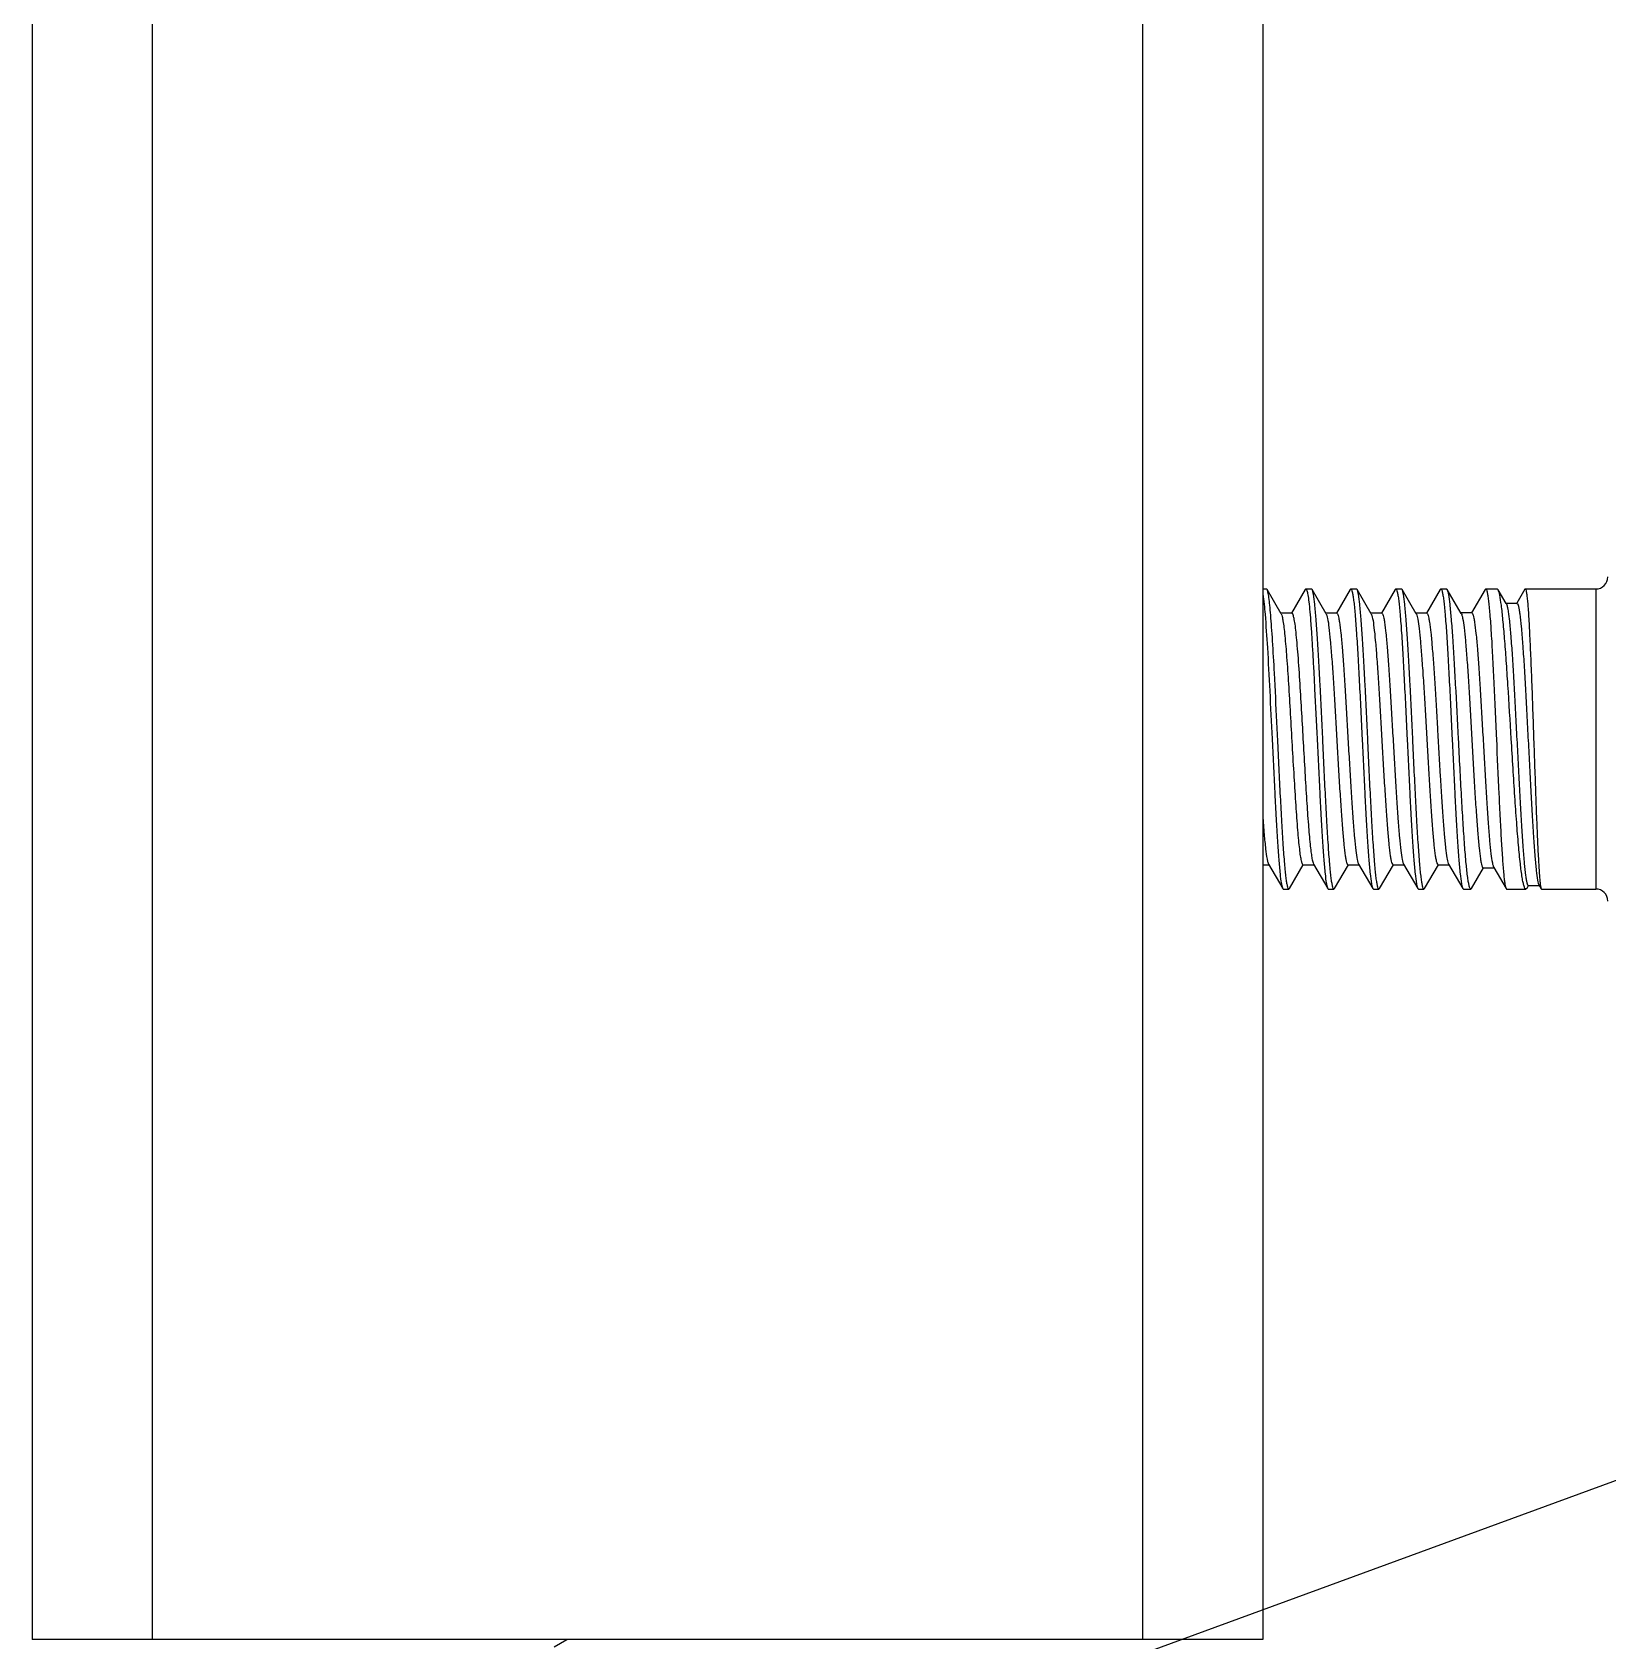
# Model space of a CAD drawing. Extents: x -409572 to -157272, y 600795 to 878326.
# Drawn here: x -388353.6 to -387962.9, y 819863.9 to 820262.7 of the extents above; entities that cross this region are included whole.
import ezdxf

# ---------------------------------------------------------------- set-up
doc = ezdxf.new("R2010")
doc.units = 0
doc.header["$LTSCALE"] = 1000
doc.header["$MEASUREMENT"] = 0
doc.layers.get('0').update_dxf_attribs({"linetype": 'CONTINUOUS'})

msp = doc.modelspace()

# ---------------------------------------------------------------- linework, layer by layer
at = {"linetype": 'CONTINUOUS'}
for p, q in [((-388353.63, 822342.42), (-388353.63, 819864.21)), ((-388323.86, 822342.42), (-388323.86, 819864.21)), ((-388078.29, 822342.42), (-388078.29, 819864.21)), ((-388048.53, 822342.42), (-388048.53, 819864.21)), ((-388048.53, 820124.66), (-388047.6, 820124.66)), ((-388043.94, 820118.48), (-388047.45, 820124.53)), ((-388037.98, 820124.53), (-388041.41, 820118.63)), ((-388037.98, 820124.53), (-388037.83, 820124.66)), ((-388037.83, 820124.66), (-388036.43, 820124.66)), ((-388036.29, 820124.53), (-388036.43, 820124.66)), ((-388032.78, 820118.48), (-388036.29, 820124.53)), ((-388026.82, 820124.53), (-388030.25, 820118.63)), ((-388026.82, 820124.53), (-388026.67, 820124.66)), ((-388026.67, 820124.66), (-388025.27, 820124.66)), ((-388025.12, 820124.53), (-388025.27, 820124.66)), ((-388021.62, 820118.48), (-388025.12, 820124.53)), ((-388015.65, 820124.53), (-388019.09, 820118.63)), ((-388015.65, 820124.53), (-388015.51, 820124.66)), ((-388015.51, 820124.66), (-388014.11, 820124.66)), ((-388013.96, 820124.53), (-388014.11, 820124.66)), ((-388010.45, 820118.48), (-388013.96, 820124.53)), ((-388004.49, 820124.53), (-388007.93, 820118.63)), ((-388004.49, 820124.53), (-388004.34, 820124.66)), ((-388004.34, 820124.66), (-388002.91, 820124.66)), ((-388002.76, 820124.52), (-388002.91, 820124.66)), ((-387999.29, 820118.54), (-388002.76, 820124.52)), ((-387993.35, 820124.54), (-387996.76, 820118.69)), ((-387993.35, 820124.54), (-387993.22, 820124.66)), ((-387993.22, 820124.66), (-387990.38, 820124.66)), ((-387990.16, 820124.47), (-387990.38, 820124.66)), ((-387988.19, 820121.08), (-387990.16, 820124.47)), ((-387983.52, 820124.58), (-387985.54, 820121.11)), ((-387983.52, 820124.58), (-387983.43, 820124.66)), ((-387983.43, 820124.66), (-387965.93, 820124.66)), ((-387965.93, 820124.66), (-387965.93, 820050.24)), ((-388041.33, 820118.63), (-388044.03, 820118.63)), ((-388030.16, 820118.63), (-388032.87, 820118.63)), ((-388019, 820118.63), (-388021.7, 820118.63)), ((-388007.84, 820118.63), (-388010.54, 820118.63)), ((-388010.45, 820118.48), (-388010.42, 820118.41)), ((-387996.67, 820118.69), (-387999.37, 820118.69)), ((-387985.48, 820121.08), (-387988.19, 820121.08)), ((-387988.11, 820120.94), (-387988.19, 820121.08)), ((-387985.54, 820121.11), (-387985.56, 820121.08)), ((-388048.53, 820056.27), (-388046.99, 820056.27)), ((-388047.08, 820056.42), (-388043.56, 820050.37)), ((-388041.87, 820050.37), (-388038.45, 820056.27)), ((-388038.53, 820056.27), (-388035.83, 820056.27)), ((-388035.92, 820056.42), (-388032.4, 820050.37)), ((-388030.71, 820050.37), (-388027.29, 820056.27)), ((-388027.37, 820056.27), (-388024.67, 820056.27)), ((-388024.76, 820056.42), (-388021.23, 820050.37)), ((-388019.54, 820050.37), (-388016.12, 820056.27)), ((-388016.21, 820056.27), (-388013.51, 820056.27)), ((-388013.59, 820056.42), (-388010.07, 820050.37)), ((-388008.38, 820050.37), (-388004.96, 820056.27)), ((-388005.05, 820056.27), (-388002.34, 820056.27)), ((-388002.51, 820056.59), (-388002.43, 820056.42)), ((-388002.43, 820056.42), (-387998.91, 820050.37)), ((-387996.72, 820050.4), (-387993.78, 820055.47)), ((-387993.86, 820055.47), (-387991.16, 820055.47)), ((-387991.24, 820055.62), (-387988.18, 820050.34)), ((-388043.56, 820050.37), (-388043.41, 820050.24)), ((-388043.41, 820050.24), (-388042.01, 820050.24)), ((-388041.87, 820050.37), (-388042.01, 820050.24)), ((-388032.4, 820050.37), (-388032.25, 820050.24)), ((-388032.25, 820050.24), (-388030.85, 820050.24)), ((-388030.71, 820050.37), (-388030.85, 820050.24)), ((-388021.23, 820050.37), (-388021.09, 820050.24)), ((-388021.09, 820050.24), (-388019.69, 820050.24)), ((-388019.54, 820050.37), (-388019.69, 820050.24)), ((-388010.07, 820050.37), (-388009.93, 820050.24)), ((-388009.93, 820050.24), (-388008.53, 820050.24)), ((-388008.38, 820050.37), (-388008.53, 820050.24)), ((-387998.91, 820050.37), (-387998.76, 820050.24)), ((-387998.76, 820050.24), (-387996.9, 820050.24)), ((-387996.72, 820050.4), (-387996.9, 820050.24)), ((-387988.18, 820050.34), (-387988.06, 820050.24)), ((-387988.06, 820050.24), (-387983.25, 820050.24)), ((-387982.99, 820050.47), (-387983.25, 820050.24)), ((-387982.99, 820050.47), (-387982.62, 820051.11)), ((-387982.67, 820051.14), (-387979.96, 820051.14)), ((-387980.03, 820051.27), (-387979.47, 820050.3)), ((-387979.47, 820050.3), (-387979.4, 820050.24)), ((-387979.4, 820050.24), (-387965.93, 820050.24)), ((-388048.53, 819864.21), (-388353.63, 819864.21)), ((-388224.18, 819862.38), (-388221.02, 819864.21))]:
    msp.add_line(p, q, dxfattribs=at)
msp.add_lwpolyline([(-388132.92, 819840.63), (-387551.51, 820053.61)])
for centre, start, end in [((-387965.93, 820127.63), 270, 0), ((-387965.93, 820047.27), 0, 90)]:
    msp.add_arc(centre, 2.98, start, end, dxfattribs=at)
for points, knots in [([(-388048.53, 820123.38), (-388048.22, 820121.72), (-388047.84, 820117.28), (-388047.29, 820109.29), (-388046.76, 820098.98), (-388046.39, 820091.43), (-388046.2, 820087.45)], [0, 0, 0, 0, 0.140047, 0.370694, 0.667791, 1, 1, 1, 1]), ([(-388047.45, 820124.53), (-388047.46, 820124.55), (-388047.49, 820124.6), (-388047.55, 820124.66), (-388047.6, 820124.66)], [0, 0, 0, 0, 0.33644, 1, 1, 1, 1]), ([(-388045.61, 820103.79), (-388045.75, 820106.46), (-388045.97, 820110.26), (-388046.29, 820115.06), (-388046.51, 820118), (-388046.73, 820120.44), (-388046.95, 820122.33), (-388047.17, 820123.63), (-388047.33, 820124.32), (-388047.45, 820124.53)], [0, 0, 0, 0, 0.384278, 0.548795, 0.691198, 0.809122, 0.900672, 0.964483, 1, 1, 1, 1]), ([(-388037.83, 820124.66), (-388037.78, 820124.66), (-388037.66, 820124.53), (-388037.49, 820124.05), (-388037.28, 820122.99), (-388037.05, 820121.23), (-388036.81, 820118.81), (-388036.57, 820115.78), (-388036.33, 820112.2), (-388036.09, 820108.14), (-388035.93, 820105.28), (-388035.85, 820103.79)], [0, 0, 0, 0, 0.007293, 0.021459, 0.073997, 0.159035, 0.275243, 0.420481, 0.591942, 0.786408, 1, 1, 1, 1]), ([(-388033.64, 820087.45), (-388033.86, 820091.96), (-388034.17, 820098.53), (-388034.62, 820106.93), (-388034.94, 820112.36), (-388035.25, 820116.94), (-388035.57, 820120.5), (-388035.84, 820122.78), (-388036.09, 820123.99), (-388036.21, 820124.39), (-388036.29, 820124.53)], [0, 0, 0, 0, 0.363934, 0.530187, 0.678191, 0.802879, 0.899992, 0.966292, 0.987243, 1, 1, 1, 1]), ([(-388026.67, 820124.66), (-388026.59, 820124.66), (-388026.42, 820124.36), (-388026.29, 820123.85), (-388026.12, 820122.94), (-388025.95, 820121.72), (-388025.78, 820120.16), (-388025.54, 820117.47), (-388025.24, 820113.42), (-388024.9, 820107.86), (-388024.56, 820101.51), (-388024.22, 820094.62), (-388023.99, 820089.87), (-388023.88, 820087.45)], [0, 0, 0, 0, 0.006687, 0.021748, 0.045922, 0.079138, 0.121135, 0.17154, 0.295605, 0.446631, 0.618866, 0.805704, 1, 1, 1, 1]), ([(-388022.48, 820087.45), (-388022.7, 820091.96), (-388023.01, 820098.53), (-388023.45, 820106.93), (-388023.78, 820112.36), (-388024.09, 820116.94), (-388024.41, 820120.5), (-388024.68, 820122.78), (-388024.93, 820123.99), (-388025.05, 820124.39), (-388025.12, 820124.53)], [0, 0, 0, 0, 0.363936, 0.530191, 0.678194, 0.802878, 0.899991, 0.966291, 0.987243, 1, 1, 1, 1]), ([(-388015.51, 820124.66), (-388015.42, 820124.66), (-388015.26, 820124.36), (-388015.13, 820123.85), (-388014.95, 820122.94), (-388014.79, 820121.72), (-388014.62, 820120.16), (-388014.37, 820117.47), (-388014.08, 820113.42), (-388013.74, 820107.86), (-388013.4, 820101.51), (-388013.06, 820094.62), (-388012.83, 820089.87), (-388012.72, 820087.45)], [0, 0, 0, 0, 0.006686, 0.021748, 0.045922, 0.079137, 0.121134, 0.171539, 0.2956, 0.446625, 0.618862, 0.805702, 1, 1, 1, 1]), ([(-388011.32, 820087.45), (-388011.53, 820091.96), (-388011.85, 820098.53), (-388012.29, 820106.93), (-388012.61, 820112.36), (-388012.93, 820116.94), (-388013.25, 820120.5), (-388013.51, 820122.78), (-388013.76, 820123.99), (-388013.88, 820124.39), (-388013.96, 820124.53)], [0, 0, 0, 0, 0.363938, 0.530193, 0.678196, 0.802878, 0.89999, 0.96629, 0.987243, 1, 1, 1, 1]), ([(-388004.34, 820124.66), (-388004.26, 820124.66), (-388004.1, 820124.36), (-388003.97, 820123.85), (-388003.79, 820122.94), (-388003.63, 820121.72), (-388003.46, 820120.16), (-388003.21, 820117.47), (-388002.92, 820113.42), (-388002.58, 820107.86), (-388002.24, 820101.51), (-388001.9, 820094.62), (-388001.67, 820089.87), (-388001.55, 820087.45)], [0, 0, 0, 0, 0.006686, 0.021748, 0.045923, 0.079138, 0.121135, 0.171539, 0.295599, 0.446623, 0.618861, 0.805701, 1, 1, 1, 1]), ([(-387999.97, 820087.45), (-388000.2, 820091.95), (-388000.54, 820098.51), (-388001.01, 820106.9), (-388001.35, 820112.33), (-388001.68, 820116.9), (-388002.02, 820120.47), (-388002.29, 820122.75), (-388002.55, 820123.97), (-388002.68, 820124.38), (-388002.76, 820124.52)], [0, 0, 0, 0, 0.36329, 0.529314, 0.6772, 0.8019, 0.899174, 0.965796, 0.986969, 1, 1, 1, 1]), ([(-387993.22, 820124.66), (-387993.13, 820124.66), (-387992.98, 820124.35), (-387992.85, 820123.85), (-387992.68, 820122.94), (-387992.53, 820121.72), (-387992.36, 820120.16), (-387992.13, 820117.47), (-387991.85, 820113.42), (-387991.53, 820107.86), (-387991.21, 820101.51), (-387990.89, 820094.62), (-387990.68, 820089.87), (-387990.58, 820087.45)], [0, 0, 0, 0, 0.006577, 0.021598, 0.045743, 0.078947, 0.120936, 0.171341, 0.295421, 0.446481, 0.618759, 0.805647, 1, 1, 1, 1]), ([(-387986.9, 820087.45), (-387987.17, 820091.91), (-387987.56, 820098.4), (-387988.11, 820106.72), (-387988.51, 820112.12), (-387988.9, 820116.7), (-387989.29, 820120.29), (-387989.62, 820122.61), (-387989.92, 820123.88), (-387990.07, 820124.31), (-387990.16, 820124.47)], [0, 0, 0, 0, 0.359931, 0.524763, 0.672002, 0.796741, 0.894844, 0.963163, 0.985535, 1, 1, 1, 1]), ([(-387983.43, 820124.66), (-387983.36, 820124.66), (-387983.24, 820124.33), (-387983.14, 820123.86), (-387983.01, 820122.93), (-387982.88, 820121.72), (-387982.75, 820120.16), (-387982.56, 820117.47), (-387982.34, 820113.42), (-387982.09, 820107.86), (-387981.83, 820101.51), (-387981.58, 820094.62), (-387981.42, 820089.87), (-387981.34, 820087.45)], [0, 0, 0, 0, 0.006021, 0.020821, 0.044863, 0.078011, 0.119986, 0.170402, 0.294571, 0.445788, 0.618273, 0.805395, 1, 1, 1, 1]), ([(-388043.94, 820118.48), (-388043.83, 820118.28), (-388043.67, 820117.68), (-388043.45, 820116.56), (-388043.24, 820114.96), (-388042.92, 820111.98), (-388042.54, 820107.32), (-388042.27, 820103.35), (-388042.13, 820101.14)], [0, 0, 0, 0, 0.038835, 0.104857, 0.1976, 0.315752, 0.620526, 1, 1, 1, 1]), ([(-388041.33, 820118.63), (-388041.19, 820118.63), (-388040.98, 820118.09), (-388040.79, 820117.28), (-388040.54, 820115.74), (-388040.31, 820113.74), (-388040.07, 820111.19), (-388039.72, 820106.94), (-388039.49, 820103.54), (-388039.34, 820101.14)], [0, 0, 0, 0, 0.022134, 0.075093, 0.160257, 0.276417, 0.421479, 0.592671, 1, 1, 1, 1]), ([(-388032.78, 820118.48), (-388032.7, 820118.35), (-388032.58, 820117.96), (-388032.32, 820116.85), (-388032.05, 820114.8), (-388031.73, 820111.62), (-388031.4, 820107.57), (-388031.07, 820102.8), (-388030.74, 820097.47), (-388030.41, 820091.78), (-388030.08, 820085.94), (-388029.75, 820080.15), (-388029.41, 820074.62), (-388029.08, 820069.56), (-388028.76, 820065.14), (-388028.43, 820061.52), (-388028.15, 820059.07), (-388027.91, 820057.62), (-388027.74, 820056.91), (-388027.61, 820056.49), (-388027.45, 820056.27), (-388027.37, 820056.27)], [0, 0, 0, 0, 0.007395, 0.019019, 0.054844, 0.106491, 0.172173, 0.249556, 0.335869, 0.428015, 0.522682, 0.616468, 0.706, 0.788063, 0.859716, 0.918399, 0.962047, 0.977755, 0.989231, 0.996485, 1, 1, 1, 1]), ([(-388030.16, 820118.63), (-388030.09, 820118.63), (-388029.93, 820118.41), (-388029.8, 820117.99), (-388029.63, 820117.28), (-388029.39, 820115.83), (-388029.1, 820113.38), (-388028.78, 820109.76), (-388028.45, 820105.34), (-388028.12, 820100.28), (-388027.79, 820094.75), (-388027.46, 820088.96), (-388027.13, 820083.11), (-388026.79, 820077.43), (-388026.46, 820072.1), (-388026.13, 820067.32), (-388025.81, 820063.27), (-388025.49, 820060.1), (-388025.21, 820058.05), (-388024.96, 820056.93), (-388024.83, 820056.55), (-388024.76, 820056.42)], [0, 0, 0, 0, 0.003516, 0.010771, 0.022251, 0.037961, 0.081618, 0.140314, 0.21198, 0.294058, 0.383605, 0.477402, 0.572078, 0.664229, 0.750542, 0.827917, 0.893586, 0.945213, 0.981012, 0.992619, 1, 1, 1, 1]), ([(-388021.62, 820118.48), (-388021.54, 820118.35), (-388021.41, 820117.96), (-388021.16, 820116.85), (-388020.89, 820114.8), (-388020.56, 820111.62), (-388020.24, 820107.57), (-388019.91, 820102.8), (-388019.58, 820097.47), (-388019.25, 820091.78), (-388018.91, 820085.94), (-388018.58, 820080.15), (-388018.25, 820074.62), (-388017.92, 820069.56), (-388017.59, 820065.14), (-388017.27, 820061.52), (-388016.98, 820059.07), (-388016.75, 820057.62), (-388016.57, 820056.91), (-388016.45, 820056.49), (-388016.28, 820056.27), (-388016.21, 820056.27)], [0, 0, 0, 0, 0.007397, 0.019019, 0.054844, 0.106491, 0.172173, 0.249556, 0.335869, 0.428015, 0.522683, 0.616468, 0.706, 0.788064, 0.859716, 0.918399, 0.962047, 0.977754, 0.989232, 0.996484, 1, 1, 1, 1]), ([(-388019, 820118.63), (-388018.93, 820118.63), (-388018.76, 820118.41), (-388018.64, 820117.99), (-388018.46, 820117.28), (-388018.23, 820115.83), (-388017.94, 820113.38), (-388017.62, 820109.76), (-388017.29, 820105.34), (-388016.96, 820100.28), (-388016.63, 820094.75), (-388016.3, 820088.96), (-388015.96, 820083.11), (-388015.63, 820077.43), (-388015.3, 820072.1), (-388014.97, 820067.32), (-388014.65, 820063.27), (-388014.32, 820060.1), (-388014.05, 820058.05), (-388013.8, 820056.93), (-388013.67, 820056.55), (-388013.59, 820056.42)], [0, 0, 0, 0, 0.003515, 0.010771, 0.022249, 0.037962, 0.081619, 0.140314, 0.21198, 0.294058, 0.383605, 0.477402, 0.572078, 0.664229, 0.750541, 0.827917, 0.893586, 0.945213, 0.981012, 0.992621, 1, 1, 1, 1]), ([(-388010.42, 820118.41), (-388010.23, 820118.02), (-388010.01, 820116.82), (-388009.69, 820114.55), (-388009.38, 820111.3), (-388009.05, 820107.22), (-388008.72, 820102.43), (-388008.39, 820097.1), (-388008.06, 820091.44), (-388007.74, 820085.63), (-388007.41, 820079.88), (-388007.08, 820074.41), (-388006.75, 820069.4), (-388006.42, 820065.03), (-388006.1, 820061.46), (-388005.82, 820059.03), (-388005.58, 820057.6), (-388005.41, 820056.9), (-388005.28, 820056.49), (-388005.12, 820056.27), (-388005.05, 820056.27)], [0, 0, 0, 0, 0.020603, 0.057806, 0.110504, 0.176892, 0.254638, 0.340995, 0.432905, 0.527106, 0.620258, 0.709056, 0.790352, 0.861271, 0.919315, 0.962468, 0.977994, 0.989339, 0.996513, 1, 1, 1, 1]), ([(-388007.84, 820118.63), (-388007.77, 820118.63), (-388007.61, 820118.42), (-388007.48, 820118.01), (-388007.31, 820117.32), (-388007.08, 820115.91), (-388006.79, 820113.53), (-388006.48, 820110.01), (-388006.15, 820105.71), (-388005.83, 820100.76), (-388005.5, 820095.35), (-388005.06, 820087.76), (-388004.64, 820080.2), (-388004.19, 820072.94), (-388003.87, 820068.13), (-388003.54, 820064), (-388003.23, 820060.68), (-388002.91, 820058.3), (-388002.69, 820057.03), (-388002.51, 820056.59)], [0, 0, 0, 0, 0.003451, 0.010528, 0.02171, 0.037015, 0.079558, 0.136815, 0.206829, 0.287179, 0.375068, 0.467432, 0.652658, 0.739058, 0.81724, 0.884486, 0.938474, 0.977372, 1, 1, 1, 1]), ([(-387999.29, 820118.54), (-387999.21, 820118.4), (-387999.08, 820118.01), (-387998.83, 820116.88), (-387998.55, 820114.78), (-387998.22, 820111.54), (-387997.89, 820107.41), (-387997.56, 820102.55), (-387997.23, 820097.12), (-387996.89, 820091.34), (-387996.56, 820085.41), (-387996.23, 820079.54), (-387995.9, 820073.95), (-387995.57, 820068.84), (-387995.24, 820064.38), (-387994.92, 820060.74), (-387994.63, 820058.28), (-387994.4, 820056.82), (-387994.23, 820056.11), (-387994.1, 820055.69), (-387993.94, 820055.47), (-387993.86, 820055.47)], [0, 0, 0, 0, 0.007409, 0.01909, 0.055149, 0.107148, 0.173245, 0.251046, 0.337725, 0.430132, 0.524922, 0.618672, 0.708016, 0.789761, 0.861007, 0.919255, 0.962504, 0.978047, 0.989392, 0.996551, 1, 1, 1, 1]), ([(-387996.67, 820118.69), (-387996.6, 820118.69), (-387996.43, 820118.46), (-387996.3, 820118.04), (-387996.13, 820117.31), (-387995.89, 820115.82), (-387995.6, 820113.31), (-387995.27, 820109.62), (-387994.94, 820105.11), (-387994.61, 820099.95), (-387994.27, 820094.32), (-387993.94, 820088.44), (-387993.61, 820082.51), (-387993.28, 820076.76), (-387992.94, 820071.37), (-387992.62, 820066.56), (-387992.29, 820062.49), (-387991.97, 820059.3), (-387991.7, 820057.24), (-387991.45, 820056.13), (-387991.32, 820055.75), (-387991.24, 820055.62)], [0, 0, 0, 0, 0.003529, 0.010847, 0.022435, 0.038293, 0.08234, 0.141503, 0.213655, 0.296174, 0.386062, 0.480058, 0.574763, 0.666765, 0.752768, 0.829708, 0.894868, 0.945981, 0.981331, 0.99276, 1, 1, 1, 1]), ([(-387988.11, 820120.94), (-387988.02, 820120.79), (-387987.89, 820120.37), (-387987.63, 820119.12), (-387987.35, 820116.79), (-387987.02, 820113.17), (-387986.68, 820108.55), (-387986.35, 820103.11), (-387986.01, 820097.06), (-387985.68, 820090.63), (-387985.34, 820084.04), (-387985.01, 820077.55), (-387984.68, 820071.38), (-387984.35, 820065.75), (-387984.02, 820060.87), (-387983.71, 820056.89), (-387983.42, 820054.2), (-387983.19, 820052.62), (-387983.03, 820051.83), (-387982.9, 820051.39), (-387982.75, 820051.14), (-387982.67, 820051.14)], [0, 0, 0, 0, 0.007107, 0.018639, 0.0548, 0.107312, 0.174177, 0.252841, 0.34033, 0.433375, 0.528546, 0.622381, 0.711512, 0.792794, 0.863403, 0.920942, 0.963521, 0.978774, 0.989867, 0.996808, 1, 1, 1, 1]), ([(-387985.48, 820121.08), (-387985.4, 820121.08), (-387985.23, 820120.81), (-387985.1, 820120.33), (-387984.92, 820119.5), (-387984.68, 820117.81), (-387984.38, 820114.96), (-387984.05, 820110.79), (-387983.71, 820105.7), (-387983.37, 820099.91), (-387983.04, 820093.62), (-387982.7, 820087.07), (-387982.37, 820080.51), (-387982.04, 820074.16), (-387981.71, 820068.26), (-387981.38, 820063.01), (-387981.06, 820058.6), (-387980.74, 820055.17), (-387980.48, 820052.97), (-387980.23, 820051.8), (-387980.11, 820051.41), (-387980.03, 820051.27)], [0, 0, 0, 0, 0.00344, 0.010899, 0.022787, 0.039077, 0.08427, 0.144807, 0.218371, 0.302169, 0.393053, 0.48765, 0.582499, 0.674175, 0.759417, 0.835242, 0.899047, 0.9487, 0.982621, 0.993382, 1, 1, 1, 1]), ([(-388044.81, 820087.45), (-388044.87, 820088.86), (-388045.13, 820094.3), (-388045.4, 820099.75), (-388045.61, 820103.79)], [0, 0, 0, 0, 0.258222, 1, 1, 1, 1]), ([(-388035.85, 820103.79), (-388035.78, 820102.49), (-388035.5, 820097.04), (-388035.24, 820091.6), (-388035.04, 820087.45)], [0, 0, 0, 0, 0.238495, 1, 1, 1, 1]), ([(-388042.13, 820101.14), (-388041.98, 820098.66), (-388041.67, 820093.56), (-388041.24, 820085.87), (-388040.8, 820078.29), (-388040.37, 820071.29), (-388039.99, 820066.03), (-388039.68, 820062.44), (-388039.46, 820060.32), (-388039.25, 820058.65), (-388039.02, 820057.39), (-388038.85, 820056.7), (-388038.65, 820056.27), (-388038.53, 820056.27)], [0, 0, 0, 0, 0.165501, 0.339784, 0.511803, 0.670616, 0.80615, 0.862438, 0.909852, 0.947659, 0.975319, 0.992557, 1, 1, 1, 1]), ([(-388039.34, 820101.14), (-388039.04, 820096.3), (-388038.62, 820088.98), (-388038.07, 820079.35), (-388037.66, 820072.54), (-388037.25, 820066.6), (-388036.89, 820062.35), (-388036.58, 820059.64), (-388036.38, 820058.18), (-388036.18, 820057.15), (-388036.02, 820056.6), (-388035.92, 820056.42)], [0, 0, 0, 0, 0.324453, 0.489839, 0.64461, 0.779868, 0.887864, 0.929656, 0.962499, 0.985988, 1, 1, 1, 1]), ([(-388046.2, 820087.45), (-388045.99, 820082.94), (-388045.68, 820076.37), (-388045.23, 820067.97), (-388044.91, 820062.53), (-388044.59, 820057.95), (-388044.27, 820054.4), (-388044.01, 820052.12), (-388043.76, 820050.91), (-388043.64, 820050.51), (-388043.56, 820050.37)], [0, 0, 0, 0, 0.363997, 0.530272, 0.678287, 0.802974, 0.90007, 0.966338, 0.987267, 1, 1, 1, 1]), ([(-388042.01, 820050.24), (-388042.1, 820050.24), (-388042.26, 820050.54), (-388042.39, 820051.05), (-388042.57, 820051.96), (-388042.73, 820053.18), (-388042.9, 820054.74), (-388043.15, 820057.43), (-388043.44, 820061.48), (-388043.78, 820067.04), (-388044.12, 820073.39), (-388044.46, 820080.28), (-388044.69, 820085.03), (-388044.81, 820087.45)], [0, 0, 0, 0, 0.006687, 0.021749, 0.045924, 0.07914, 0.121138, 0.171544, 0.295611, 0.44664, 0.618872, 0.805705, 1, 1, 1, 1]), ([(-388035.04, 820087.45), (-388034.83, 820082.94), (-388034.51, 820076.37), (-388034.07, 820067.97), (-388033.75, 820062.53), (-388033.43, 820057.95), (-388033.11, 820054.4), (-388032.85, 820052.12), (-388032.6, 820050.91), (-388032.48, 820050.51), (-388032.4, 820050.37)], [0, 0, 0, 0, 0.363992, 0.530264, 0.678281, 0.802969, 0.900068, 0.966337, 0.987267, 1, 1, 1, 1]), ([(-388030.85, 820050.24), (-388030.94, 820050.24), (-388031.1, 820050.54), (-388031.23, 820051.05), (-388031.41, 820051.96), (-388031.57, 820053.18), (-388031.74, 820054.74), (-388031.99, 820057.43), (-388032.28, 820061.48), (-388032.62, 820067.04), (-388032.96, 820073.39), (-388033.3, 820080.28), (-388033.53, 820085.03), (-388033.64, 820087.45)], [0, 0, 0, 0, 0.006687, 0.02175, 0.045925, 0.079141, 0.121139, 0.171544, 0.29561, 0.446639, 0.618874, 0.805705, 1, 1, 1, 1]), ([(-388023.88, 820087.45), (-388023.66, 820082.94), (-388023.35, 820076.37), (-388022.91, 820067.97), (-388022.58, 820062.53), (-388022.27, 820057.95), (-388021.95, 820054.4), (-388021.68, 820052.12), (-388021.43, 820050.91), (-388021.31, 820050.51), (-388021.23, 820050.37)], [0, 0, 0, 0, 0.36399, 0.530265, 0.678283, 0.80297, 0.900067, 0.966336, 0.987267, 1, 1, 1, 1]), ([(-388019.69, 820050.24), (-388019.77, 820050.24), (-388019.94, 820050.54), (-388020.07, 820051.05), (-388020.24, 820051.96), (-388020.41, 820053.18), (-388020.58, 820054.74), (-388020.82, 820057.43), (-388021.12, 820061.48), (-388021.46, 820067.04), (-388021.8, 820073.39), (-388022.14, 820080.28), (-388022.37, 820085.03), (-388022.48, 820087.45)], [0, 0, 0, 0, 0.006687, 0.02175, 0.045926, 0.079142, 0.121139, 0.171543, 0.295606, 0.446635, 0.618871, 0.805705, 1, 1, 1, 1]), ([(-388012.72, 820087.45), (-388012.5, 820082.94), (-388012.19, 820076.37), (-388011.74, 820067.97), (-388011.42, 820062.53), (-388011.1, 820057.95), (-388010.79, 820054.4), (-388010.52, 820052.12), (-388010.27, 820050.91), (-388010.15, 820050.51), (-388010.07, 820050.37)], [0, 0, 0, 0, 0.363992, 0.53027, 0.678287, 0.802972, 0.900066, 0.966335, 0.987267, 1, 1, 1, 1]), ([(-388008.53, 820050.24), (-388008.61, 820050.24), (-388008.78, 820050.54), (-388008.9, 820051.05), (-388009.08, 820051.96), (-388009.24, 820053.18), (-388009.42, 820054.74), (-388009.66, 820057.43), (-388009.96, 820061.48), (-388010.29, 820067.04), (-388010.63, 820073.39), (-388010.98, 820080.28), (-388011.2, 820085.03), (-388011.32, 820087.45)], [0, 0, 0, 0, 0.006687, 0.021749, 0.045924, 0.07914, 0.121137, 0.17154, 0.295601, 0.446627, 0.618864, 0.805703, 1, 1, 1, 1]), ([(-388001.55, 820087.45), (-388001.34, 820082.94), (-388001.03, 820076.37), (-388000.58, 820067.97), (-388000.26, 820062.53), (-387999.94, 820057.95), (-387999.62, 820054.4), (-387999.36, 820052.12), (-387999.11, 820050.91), (-387998.99, 820050.51), (-387998.91, 820050.37)], [0, 0, 0, 0, 0.363998, 0.530276, 0.678291, 0.802973, 0.900067, 0.966336, 0.987267, 1, 1, 1, 1]), ([(-387996.9, 820050.24), (-387996.99, 820050.24), (-387997.18, 820050.53), (-387997.33, 820051.05), (-387997.52, 820051.96), (-387997.79, 820053.8), (-387998.12, 820056.91), (-387998.49, 820061.47), (-387998.86, 820067.04), (-387999.23, 820073.39), (-387999.6, 820080.28), (-387999.85, 820085.03), (-387999.97, 820087.45)], [0, 0, 0, 0, 0.007081, 0.022303, 0.046557, 0.07981, 0.172207, 0.296205, 0.44712, 0.619207, 0.805877, 1, 1, 1, 1]), ([(-387990.58, 820087.45), (-387990.38, 820082.91), (-387990.09, 820076.3), (-387989.68, 820067.86), (-387989.39, 820062.4), (-387989.1, 820057.83), (-387988.85, 820054.64), (-387988.64, 820052.64), (-387988.5, 820051.59), (-387988.36, 820050.86), (-387988.25, 820050.47), (-387988.18, 820050.34)], [0, 0, 0, 0, 0.366142, 0.533181, 0.681612, 0.806274, 0.90284, 0.939518, 0.968031, 0.988196, 1, 1, 1, 1]), ([(-387983.25, 820050.24), (-387983.35, 820050.24), (-387983.58, 820050.51), (-387983.75, 820051.05), (-387983.99, 820051.96), (-387984.31, 820053.8), (-387984.7, 820056.9), (-387985.14, 820061.47), (-387985.58, 820067.04), (-387986.02, 820073.39), (-387986.46, 820080.28), (-387986.75, 820085.03), (-387986.9, 820087.45)], [0, 0, 0, 0, 0.007835, 0.023392, 0.047821, 0.08116, 0.173569, 0.297436, 0.448123, 0.619913, 0.806242, 1, 1, 1, 1]), ([(-387981.34, 820087.45), (-387981.25, 820085.11), (-387981.1, 820080.52), (-387980.86, 820073.85), (-387980.63, 820067.65), (-387980.4, 820062.17), (-387980.17, 820057.6), (-387979.98, 820054.42), (-387979.82, 820052.46), (-387979.71, 820051.45), (-387979.6, 820050.77), (-387979.53, 820050.41), (-387979.47, 820050.3)], [0, 0, 0, 0, 0.188442, 0.370144, 0.538605, 0.687798, 0.812406, 0.907981, 0.943781, 0.971161, 0.989909, 1, 1, 1, 1]), ([(-388048.53, 820068.37), (-388048.42, 820066.83), (-388048.21, 820064.1), (-388047.86, 820060.53), (-388047.57, 820058.23), (-388047.3, 820056.99), (-388047.17, 820056.57), (-388047.08, 820056.42)], [0, 0, 0, 0, 0.381828, 0.682922, 0.89127, 0.958208, 1, 1, 1, 1])]:
    msp.add_open_spline(points, degree=3, knots=knots, dxfattribs=at)

doc.saveas('drawing.dxf')
